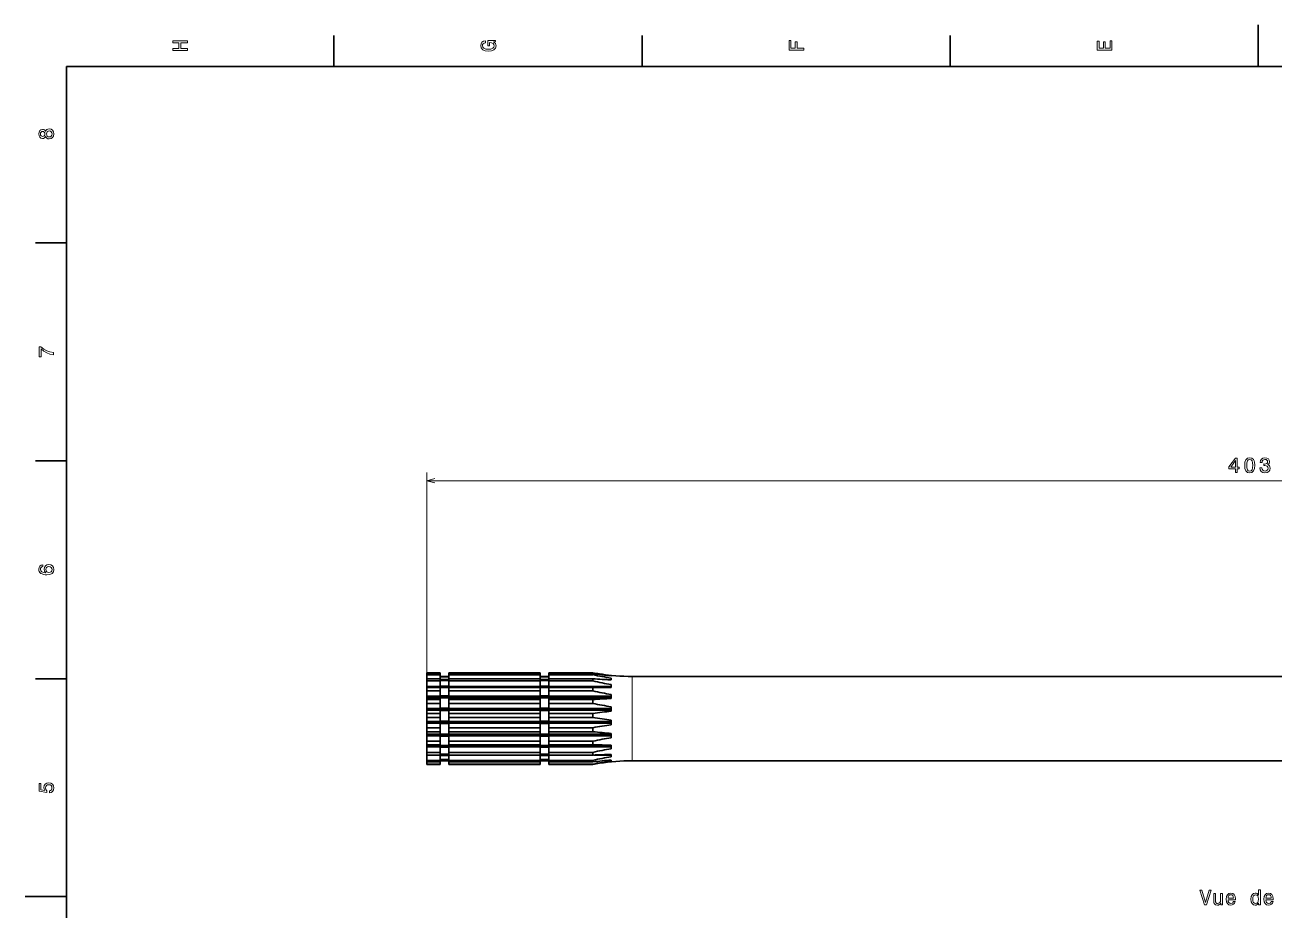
# Model space of a CAD drawing. Extents: x 0 to 594, y 0 to 420.
# Drawn here: x 0 to 301, y 206.8 to 420 of the extents above; entities that cross this region are included whole.
import ezdxf

# ---------------------------------------------------------------- set-up
doc = ezdxf.new("R2010")
doc.units = 0

msp = doc.modelspace()

# ---------------------------------------------------------------- linework, layer by layer
at = {"color": 7, "lineweight": 35, "ltscale": 0.25}
for p, q in [((297, 410), (297, 420)), ((10, 210), (0, 210))]:
    msp.add_line(p, q, dxfattribs=at)
at = {"color": 7, "lineweight": 35, "ltscale": 0.1875}
for p, q in [((74.400002, 410), (74.400002, 417.5)), ((148.600006, 410), (148.600006, 417.5)), ((222.800003, 410), (222.800003, 417.5)), ((10, 367.5), (2.5, 367.5)), ((10, 315), (2.5, 315)), ((10, 262.5), (2.5, 262.5))]:
    msp.add_line(p, q, dxfattribs=at)
at = {"color": 7, "lineweight": 35}
for p, q in [((584, 410), (10, 410)), ((10, 410), (10, 10)), ((124.082314, 263.927917), (102.035309, 263.927917)), ((102.035309, 263.707245), (124.082314, 263.707245)), ((124.082314, 263.467682), (102.035309, 263.467682)), ((102.035309, 262.493835), (124.082314, 262.493835)), ((124.082314, 261.971283), (102.035309, 261.971283)), ((451.140167, 263.041962), (146.214447, 263.041962)), ((141.197311, 260.637299), (96.777313, 260.637299)), ((102.035309, 260.339539), (124.082314, 260.339539)), ((124.082314, 259.585144), (102.035309, 259.585144)), ((141.197311, 258.259979), (96.777313, 258.259979)), ((141.197311, 257.871307), (96.777313, 257.871307)), ((102.035309, 257.455231), (124.082314, 257.455231)), ((124.082314, 256.542847), (102.035309, 256.542847)), ((141.197311, 255.356216), (96.777313, 255.356216)), ((141.197311, 254.914673), (96.777313, 254.914673)), ((102.035309, 254.12326), (124.082314, 254.12326)), ((124.082314, 253.142197), (102.035309, 253.142197)), ((141.197311, 252.210266), (96.777313, 252.210266)), ((141.197311, 251.759079), (96.777313, 251.759079)), ((102.035309, 250.6698), (124.082314, 250.6698)), ((141.197311, 249.130066), (96.777313, 249.130066)), ((141.197311, 248.713409), (96.777313, 248.713409)), ((124.082314, 249.71608), (102.035309, 249.71608)), ((102.035309, 247.432877), (124.082314, 247.432877)), ((141.197311, 246.41713), (96.777313, 246.41713)), ((141.197311, 246.075775), (96.777313, 246.075775)), ((124.082314, 246.599854), (102.035309, 246.599854)), ((102.035309, 244.72934), (124.082314, 244.72934)), ((124.082314, 244.098572), (102.035309, 244.098572)), ((102.035309, 242.823853), (124.082314, 242.823853)), ((124.082314, 242.457077), (102.035309, 242.457077)), ((102.035309, 241.902924), (124.082314, 241.902924)), ((124.082314, 241.836044), (102.035309, 241.836044)), ((451.140167, 242.72197), (146.214447, 242.72197))]:
    msp.add_line(p, q, dxfattribs=at)
at = {"color": 7, "lineweight": 13}
for p, q in [((96.777313, 250.713409), (96.777313, 312.204376)), ((96.777313, 310.204376), (500.577301, 310.204376)), ((146.214447, 263.041962), (146.214447, 242.745499))]:
    msp.add_line(p, q, dxfattribs=at)
at = {"color": 7, "lineweight": 35, "ltscale": 0.005517}
for p, q in [((96.777313, 263.927917), (96.777313, 263.707245)), ((99.952316, 263.927917), (99.952316, 263.707245)), ((102.035309, 263.927917), (102.035309, 263.707245)), ((124.082314, 263.927917), (124.082314, 263.707245)), ((126.165314, 263.927917), (126.165314, 263.707245))]:
    msp.add_line(p, q, dxfattribs=at)
at = {"color": 7, "lineweight": 35, "ltscale": 0.079375}
for p, q in [((99.952316, 263.927917), (96.777313, 263.927917)), ((96.777313, 263.707245), (99.952316, 263.707245)), ((99.952316, 263.467682), (96.777313, 263.467682)), ((96.777313, 262.493835), (99.952316, 262.493835)), ((99.952316, 261.971283), (96.777313, 261.971283)), ((96.777313, 260.339539), (99.952316, 260.339539)), ((99.952316, 259.585144), (96.777313, 259.585144)), ((96.777313, 257.455231), (99.952316, 257.455231)), ((99.952316, 256.542847), (96.777313, 256.542847)), ((96.777313, 254.12326), (99.952316, 254.12326)), ((99.952316, 253.142197), (96.777313, 253.142197)), ((96.777313, 250.6698), (99.952316, 250.6698)), ((99.952316, 249.71608), (96.777313, 249.71608)), ((96.777313, 247.432877), (99.952316, 247.432877)), ((99.952316, 246.599854), (96.777313, 246.599854)), ((96.777313, 244.72934), (99.952316, 244.72934)), ((99.952316, 244.098572), (96.777313, 244.098572)), ((96.777313, 242.823853), (99.952316, 242.823853)), ((99.952316, 242.457077), (96.777313, 242.457077)), ((96.777313, 241.902924), (99.952316, 241.902924)), ((99.952316, 241.836044), (96.777313, 241.836044))]:
    msp.add_line(p, q, dxfattribs=at)
at = {"color": 7, "lineweight": 35, "ltscale": 0.005989}
for p, q in [((96.777313, 263.707245), (96.777313, 263.467682)), ((99.952316, 263.707245), (99.952316, 263.467682)), ((102.035309, 263.707245), (102.035309, 263.467682)), ((124.082314, 263.707245), (124.082314, 263.467682)), ((126.165314, 263.707245), (126.165314, 263.467682)), ((136.752319, 263.707245), (136.752319, 263.467682))]:
    msp.add_line(p, q, dxfattribs=at)
at = {"color": 7, "lineweight": 35, "ltscale": 0.024346}
for p, q in [((96.777313, 263.467682), (96.777313, 262.493835)), ((99.952316, 263.467682), (99.952316, 262.493835)), ((102.035309, 263.467682), (102.035309, 262.493835)), ((124.082314, 263.467682), (124.082314, 262.493835)), ((126.165314, 263.467682), (126.165314, 262.493835))]:
    msp.add_line(p, q, dxfattribs=at)
at = {"color": 7, "lineweight": 35, "ltscale": 0.013064}
for p, q in [((96.777313, 262.493835), (96.777313, 261.971283)), ((99.952316, 262.493835), (99.952316, 261.971283)), ((102.035309, 262.493835), (102.035309, 261.971283)), ((124.082314, 262.493835), (124.082314, 261.971283)), ((126.165314, 262.493835), (126.165314, 261.971283)), ((136.752319, 262.493835), (136.752319, 261.971283))]:
    msp.add_line(p, q, dxfattribs=at)
at = {"color": 7, "lineweight": 35, "ltscale": 0.03335}
msp.add_line((96.777313, 261.971283), (96.777313, 260.637299), dxfattribs=at)
at = {"color": 7, "lineweight": 35, "ltscale": 0.052075}
for p, q in [((102.035309, 263.031036), (99.952316, 263.031036)), ((102.035309, 263.012207), (99.952316, 263.012207)), ((102.035309, 262.961517), (99.952316, 262.961517)), ((102.035309, 262.325439), (99.952316, 262.325439)), ((102.035316, 262.255463), (99.952316, 262.255463)), ((102.035309, 262.101776), (99.952316, 262.101776)), ((126.165314, 263.031036), (124.082314, 263.031036)), ((126.165314, 263.012207), (124.082314, 263.012207)), ((126.165314, 262.961517), (124.082314, 262.961517)), ((126.165314, 262.325439), (124.082314, 262.325439)), ((126.165314, 262.255463), (124.082314, 262.255463)), ((126.165314, 262.101776), (124.082314, 262.101776)), ((102.035309, 260.714294), (99.952316, 260.714294)), ((102.035309, 260.339539), (99.952316, 260.339539)), ((126.165314, 260.714294), (124.082314, 260.714294)), ((126.165314, 260.339539), (124.082314, 260.339539)), ((102.035309, 258.336487), (99.952316, 258.336487)), ((102.035309, 257.84729), (99.952316, 257.84729)), ((126.165314, 258.336487), (124.082314, 258.336487)), ((126.165314, 257.84729), (124.082314, 257.84729)), ((102.035309, 255.424713), (99.952316, 255.424713)), ((102.035309, 254.868988), (99.952316, 254.868988)), ((126.165314, 255.424713), (124.082314, 255.424713)), ((126.165314, 254.868988), (124.082314, 254.868988)), ((102.035309, 252.264069), (99.952316, 252.264069)), ((102.035309, 251.696213), (99.952316, 251.696213)), ((126.165314, 252.264069), (124.082314, 252.264069)), ((126.165314, 251.696213), (124.082314, 251.696213)), ((102.035309, 249.163895), (99.952316, 249.163895)), ((102.035309, 248.639496), (99.952316, 248.639496)), ((126.165314, 249.163895), (124.082314, 249.163895)), ((126.165314, 248.639496), (124.082314, 248.639496)), ((102.035309, 246.427673), (99.952316, 246.427673)), ((102.035309, 245.998062), (99.952316, 245.998062)), ((102.035309, 244.323242), (99.952316, 244.323242)), ((102.035316, 244.104385), (99.952316, 244.104385)), ((102.035309, 244.030472), (99.952316, 244.030472)), ((126.165314, 246.427673), (124.082314, 246.427673)), ((126.165314, 245.998062), (124.082314, 245.998062)), ((126.165314, 244.323242), (124.082314, 244.323242)), ((126.165314, 244.104385), (124.082314, 244.104385)), ((126.165314, 244.030472), (124.082314, 244.030472)), ((102.035309, 243.05661), (99.952316, 243.05661)), ((102.035316, 242.992203), (99.952316, 242.992203)), ((102.035309, 242.929337), (99.952316, 242.929337)), ((102.035309, 242.73291), (99.952316, 242.73291)), ((126.165314, 243.05661), (124.082314, 243.05661)), ((126.165314, 242.992203), (124.082314, 242.992203)), ((126.165314, 242.929337), (124.082314, 242.929337)), ((126.165314, 242.73291), (124.082314, 242.73291))]:
    msp.add_line(p, q, dxfattribs=at)
at = {"color": 7, "lineweight": 35, "ltscale": 0.031425}
for p, q in [((99.952316, 261.971283), (99.952316, 260.714294)), ((102.035309, 261.971283), (102.035309, 260.714294)), ((124.082314, 261.971283), (124.082314, 260.714294)), ((126.165314, 261.971283), (126.165314, 260.714294))]:
    msp.add_line(p, q, dxfattribs=at)
at = {"color": 7, "lineweight": 35, "ltscale": 0.264675}
for p, q in [((136.752319, 263.927917), (126.165314, 263.927917)), ((126.165314, 263.707245), (136.752319, 263.707245)), ((136.752319, 263.467682), (126.165314, 263.467682)), ((126.165314, 262.493835), (136.752319, 262.493835)), ((136.752319, 261.971283), (126.165314, 261.971283)), ((126.165314, 260.339539), (136.752319, 260.339539)), ((136.752319, 259.585144), (126.165314, 259.585144)), ((126.165314, 257.455231), (136.752319, 257.455231)), ((136.752319, 256.542847), (126.165314, 256.542847)), ((126.165314, 254.12326), (136.752319, 254.12326)), ((136.752319, 253.142197), (126.165314, 253.142197)), ((126.165314, 250.6698), (136.752319, 250.6698)), ((136.752319, 249.71608), (126.165314, 249.71608)), ((126.165314, 247.432877), (136.752319, 247.432877)), ((136.752319, 246.599854), (126.165314, 246.599854)), ((126.165314, 244.72934), (136.752319, 244.72934)), ((136.752319, 244.098572), (126.165314, 244.098572)), ((126.165314, 242.823853), (136.752319, 242.823853)), ((136.752319, 242.457077), (126.165314, 242.457077)), ((126.165314, 241.902924), (136.752319, 241.902924)), ((136.752319, 241.836044), (126.165314, 241.836044))]:
    msp.add_line(p, q, dxfattribs=at)
at = {"color": 7, "lineweight": 35, "ltscale": 0.020599}
msp.add_line((141.197311, 262.255463), (140.373367, 262.255463), dxfattribs=at)
at = {"color": 7, "lineweight": 35, "ltscale": 0.011682}
msp.add_line((140.734467, 263.220001), (141.197311, 263.28421), dxfattribs=at)
at = {"color": 7, "lineweight": 35, "ltscale": 0.002529}
msp.add_line((141.197311, 263.28421), (141.197311, 263.183044), dxfattribs=at)
at = {"color": 7, "lineweight": 35, "ltscale": 0.011163}
msp.add_line((141.197311, 262.664734), (141.197311, 262.218231), dxfattribs=at)
at = {"color": 7, "lineweight": 35, "ltscale": 0.007444}
msp.add_line((96.777313, 260.637299), (96.777313, 260.339539), dxfattribs=at)
at = {"color": 7, "lineweight": 35, "ltscale": 0.01886}
for p, q in [((96.777313, 260.339539), (96.777313, 259.585144)), ((99.952316, 260.339539), (99.952316, 259.585144)), ((102.035309, 260.339539), (102.035309, 259.585144)), ((124.082314, 260.339539), (124.082314, 259.585144)), ((126.165314, 260.339539), (126.165314, 259.585144)), ((136.752319, 260.339539), (136.752319, 259.585144))]:
    msp.add_line(p, q, dxfattribs=at)
at = {"color": 7, "lineweight": 35, "ltscale": 0.033129}
msp.add_line((96.777313, 259.585144), (96.777313, 258.259979), dxfattribs=at)
at = {"color": 7, "lineweight": 35, "ltscale": 0.031216}
for p, q in [((99.952316, 259.585144), (99.952316, 258.336487)), ((102.035309, 259.585144), (102.035309, 258.336487)), ((124.082314, 259.585144), (124.082314, 258.336487)), ((126.165314, 259.585144), (126.165314, 258.336487))]:
    msp.add_line(p, q, dxfattribs=at)
at = {"color": 7, "lineweight": 35, "ltscale": 0.111125}
msp.add_line((136.752319, 260.339539), (141.197311, 260.339539), dxfattribs=at)
at = {"color": 7, "lineweight": 35, "ltscale": 0.018703}
msp.add_line((141.197311, 261.087677), (141.197311, 260.339539), dxfattribs=at)
at = {"color": 7, "lineweight": 35, "ltscale": 0.009717}
msp.add_line((96.777313, 258.259979), (96.777313, 257.871307), dxfattribs=at)
at = {"color": 7, "lineweight": 35, "ltscale": 0.010402}
msp.add_line((96.777313, 257.871307), (96.777313, 257.455231), dxfattribs=at)
at = {"color": 7, "lineweight": 35, "ltscale": 0.02281}
for p, q in [((96.777313, 257.455231), (96.777313, 256.542847)), ((99.952316, 257.455231), (99.952316, 256.542847)), ((102.035309, 257.455231), (102.035309, 256.542847)), ((124.082314, 257.455231), (124.082314, 256.542847)), ((126.165314, 257.455231), (126.165314, 256.542847)), ((136.752319, 257.455231), (136.752319, 256.542847))]:
    msp.add_line(p, q, dxfattribs=at)
at = {"color": 7, "lineweight": 35, "ltscale": 0.029666}
msp.add_line((96.777313, 256.542847), (96.777313, 255.356216), dxfattribs=at)
at = {"color": 7, "lineweight": 35, "ltscale": 0.009801}
for p, q in [((99.952316, 257.84729), (99.952316, 257.455231)), ((102.035309, 257.84729), (102.035309, 257.455231)), ((124.082314, 257.84729), (124.082314, 257.455231)), ((126.165314, 257.84729), (126.165314, 257.455231))]:
    msp.add_line(p, q, dxfattribs=at)
at = {"color": 7, "lineweight": 35, "ltscale": 0.027953}
for p, q in [((99.952316, 256.542847), (99.952316, 255.424713)), ((102.035309, 256.542847), (102.035309, 255.424713)), ((124.082314, 256.542847), (124.082314, 255.424713)), ((126.165314, 256.542847), (126.165314, 255.424713))]:
    msp.add_line(p, q, dxfattribs=at)
at = {"color": 7, "lineweight": 35, "ltscale": 0.024413}
msp.add_line((141.197311, 258.707367), (141.197311, 257.730835), dxfattribs=at)
at = {"color": 7, "lineweight": 35, "ltscale": 0.011039}
msp.add_line((96.777313, 255.356216), (96.777313, 254.914673), dxfattribs=at)
at = {"color": 7, "lineweight": 35, "ltscale": 0.019785}
msp.add_line((96.777313, 254.914673), (96.777313, 254.12326), dxfattribs=at)
at = {"color": 7, "lineweight": 35, "ltscale": 0.024527}
for p, q in [((96.777313, 254.12326), (96.777313, 253.142197)), ((99.952316, 254.12326), (99.952316, 253.142197)), ((102.035309, 254.12326), (102.035309, 253.142197)), ((124.082314, 254.12326), (124.082314, 253.142197)), ((126.165314, 254.12326), (126.165314, 253.142197)), ((136.752319, 254.12326), (136.752319, 253.142197))]:
    msp.add_line(p, q, dxfattribs=at)
at = {"color": 7, "lineweight": 35, "ltscale": 0.023298}
msp.add_line((96.777313, 253.142197), (96.777313, 252.210266), dxfattribs=at)
at = {"color": 7, "lineweight": 35, "ltscale": 0.018643}
for p, q in [((99.952316, 254.868988), (99.952316, 254.12326)), ((102.035309, 254.868988), (102.035309, 254.12326)), ((124.082314, 254.868988), (124.082314, 254.12326)), ((126.165314, 254.868988), (126.165314, 254.12326))]:
    msp.add_line(p, q, dxfattribs=at)
at = {"color": 7, "lineweight": 35, "ltscale": 0.021953}
for p, q in [((99.952316, 253.142197), (99.952316, 252.264069)), ((102.035309, 253.142197), (102.035309, 252.264069)), ((124.082314, 253.142197), (124.082314, 252.264069)), ((126.165314, 253.142197), (126.165314, 252.264069))]:
    msp.add_line(p, q, dxfattribs=at)
at = {"color": 7, "lineweight": 35, "ltscale": 0.027734}
msp.add_line((141.197311, 255.756851), (141.197311, 254.647476), dxfattribs=at)
at = {"color": 7, "lineweight": 35, "ltscale": 0.01128}
msp.add_line((96.777313, 252.210266), (96.777313, 251.759079), dxfattribs=at)
at = {"color": 7, "lineweight": 35, "ltscale": 0.027232}
msp.add_line((96.777313, 251.759079), (96.777313, 250.6698), dxfattribs=at)
at = {"color": 7, "lineweight": 35, "ltscale": 0.023843}
for p, q in [((96.777313, 250.6698), (96.777313, 249.71608)), ((99.952316, 250.6698), (99.952316, 249.71608)), ((102.035309, 250.6698), (102.035309, 249.71608)), ((124.082314, 250.6698), (124.082314, 249.71608)), ((126.165314, 250.6698), (126.165314, 249.71608)), ((136.752319, 250.6698), (136.752319, 249.71608))]:
    msp.add_line(p, q, dxfattribs=at)
at = {"color": 7, "lineweight": 35, "ltscale": 0.02566}
for p, q in [((99.952316, 251.696213), (99.952316, 250.6698)), ((102.035309, 251.696213), (102.035309, 250.6698)), ((124.082314, 251.696213), (124.082314, 250.6698)), ((126.165314, 251.696213), (126.165314, 250.6698))]:
    msp.add_line(p, q, dxfattribs=at)
at = {"color": 7, "lineweight": 35, "ltscale": 0.02834}
msp.add_line((141.197311, 252.524902), (141.197311, 251.391312), dxfattribs=at)
at = {"color": 7, "lineweight": 35, "ltscale": 0.01465}
msp.add_line((96.777313, 249.71608), (96.777313, 249.130066), dxfattribs=at)
at = {"color": 7, "lineweight": 35, "ltscale": 0.010416}
msp.add_line((96.777313, 249.130066), (96.777313, 248.713409), dxfattribs=at)
at = {"color": 7, "lineweight": 35, "ltscale": 0.032013}
for p, q in [((96.777313, 248.713409), (96.777313, 247.432877)), ((96.777313, 244.104385), (96.777313, 242.823853))]:
    msp.add_line(p, q, dxfattribs=at)
at = {"color": 7, "lineweight": 35, "ltscale": 0.020826}
for p, q in [((96.777313, 247.432877), (96.777313, 246.599854)), ((99.952316, 247.432877), (99.952316, 246.599854)), ((102.035309, 247.432877), (102.035309, 246.599854)), ((124.082314, 247.432877), (124.082314, 246.599854)), ((126.165314, 247.432877), (126.165314, 246.599854)), ((136.752319, 247.432877), (136.752319, 246.599854))]:
    msp.add_line(p, q, dxfattribs=at)
at = {"color": 7, "lineweight": 35, "ltscale": 0.013805}
for p, q in [((99.952316, 249.71608), (99.952316, 249.163895)), ((102.035309, 249.71608), (102.035309, 249.163895)), ((124.082314, 249.71608), (124.082314, 249.163895)), ((126.165314, 249.71608), (126.165314, 249.163895))]:
    msp.add_line(p, q, dxfattribs=at)
at = {"color": 7, "lineweight": 35, "ltscale": 0.030165}
for p, q in [((99.952316, 248.639496), (99.952316, 247.432877)), ((102.035309, 248.639496), (102.035309, 247.432877)), ((124.082314, 248.639496), (124.082314, 247.432877)), ((126.165314, 248.639496), (126.165314, 247.432877)), ((99.952316, 244.030472), (99.952316, 242.823853)), ((102.035309, 244.030472), (102.035309, 242.823853)), ((124.082314, 244.030472), (124.082314, 242.823853)), ((126.165314, 244.030472), (126.165314, 242.823853))]:
    msp.add_line(p, q, dxfattribs=at)
at = {"color": 7, "lineweight": 35, "ltscale": 0.026171}
msp.add_line((141.197311, 249.327911), (141.197311, 248.281067), dxfattribs=at)
at = {"color": 7, "lineweight": 35, "ltscale": 0.004568}
msp.add_line((96.777313, 246.599854), (96.777313, 246.41713), dxfattribs=at)
at = {"color": 7, "lineweight": 35, "ltscale": 0.008534}
msp.add_line((96.777313, 246.41713), (96.777313, 246.075775), dxfattribs=at)
at = {"color": 7, "lineweight": 35, "ltscale": 0.033661}
msp.add_line((96.777313, 246.075775), (96.777313, 244.72934), dxfattribs=at)
at = {"color": 7, "lineweight": 35, "ltscale": 0.015769}
for p, q in [((96.777313, 244.72934), (96.777313, 244.098572)), ((99.952316, 244.72934), (99.952316, 244.098572)), ((102.035309, 244.72934), (102.035309, 244.098572)), ((124.082314, 244.72934), (124.082314, 244.098572)), ((126.165314, 244.72934), (126.165314, 244.098572)), ((136.752319, 244.72934), (136.752319, 244.098572))]:
    msp.add_line(p, q, dxfattribs=at)
at = {"color": 7, "lineweight": 35, "ltscale": 0.004305}
for p, q in [((99.952316, 246.599854), (99.952316, 246.427673)), ((102.035309, 246.599854), (102.035309, 246.427673)), ((124.082314, 246.599854), (124.082314, 246.427673)), ((126.165314, 246.599854), (126.165314, 246.427673))]:
    msp.add_line(p, q, dxfattribs=at)
at = {"color": 7, "lineweight": 35, "ltscale": 0.031718}
for p, q in [((99.952316, 245.998062), (99.952316, 244.72934)), ((102.035309, 245.998062), (102.035309, 244.72934)), ((124.082314, 245.998062), (124.082314, 244.72934)), ((126.165314, 245.998062), (126.165314, 244.72934))]:
    msp.add_line(p, q, dxfattribs=at)
at = {"color": 7, "lineweight": 35, "ltscale": 0.108096}
msp.add_line((141.197311, 244.104385), (136.873489, 244.104385), dxfattribs=at)
at = {"color": 7, "lineweight": 35, "ltscale": 0.021441}
msp.add_line((141.197311, 246.478821), (141.197311, 245.621201), dxfattribs=at)
at = {"color": 7, "lineweight": 35, "ltscale": 0.014611}
msp.add_line((141.197311, 244.256516), (141.197311, 243.672058), dxfattribs=at)
at = {"color": 7, "lineweight": 35, "ltscale": 0.009169}
for p, q in [((96.777313, 242.823853), (96.777313, 242.457077)), ((99.952316, 242.823853), (99.952316, 242.457077)), ((102.035309, 242.823853), (102.035309, 242.457077)), ((124.082314, 242.823853), (124.082314, 242.457077)), ((126.165314, 242.823853), (126.165314, 242.457077)), ((136.752319, 242.823853), (136.752319, 242.457077))]:
    msp.add_line(p, q, dxfattribs=at)
at = {"color": 7, "lineweight": 35, "ltscale": 0.013854}
for p, q in [((96.777313, 242.457077), (96.777313, 241.902924)), ((99.952316, 242.457077), (99.952316, 241.902924)), ((102.035309, 242.457077), (102.035309, 241.902924)), ((124.082314, 242.457077), (124.082314, 241.902924)), ((126.165314, 242.457077), (126.165314, 241.902924))]:
    msp.add_line(p, q, dxfattribs=at)
at = {"color": 7, "lineweight": 35, "ltscale": 0.001109}
for p, q in [((96.777313, 241.902924), (96.777313, 241.858566)), ((99.952316, 241.902924), (99.952316, 241.858566)), ((102.035309, 241.902924), (102.035309, 241.858566)), ((124.082314, 241.902924), (124.082314, 241.858566)), ((126.165314, 241.902924), (126.165314, 241.858566)), ((136.752319, 241.902924), (136.752319, 241.858566))]:
    msp.add_line(p, q, dxfattribs=at)
at = {"color": 7, "lineweight": 35, "ltscale": 0.000563}
for p, q in [((96.777313, 241.858566), (96.777313, 241.836044)), ((99.952316, 241.858566), (99.952316, 241.836044)), ((102.035309, 241.858566), (102.035309, 241.836044)), ((124.082314, 241.858566), (124.082314, 241.836044)), ((126.165314, 241.858566), (126.165314, 241.836044)), ((136.752319, 241.858566), (136.752319, 241.836044))]:
    msp.add_line(p, q, dxfattribs=at)
at = {"color": 7, "lineweight": 35, "ltscale": 0.006352}
msp.add_line((141.197311, 242.878525), (141.197311, 242.624435), dxfattribs=at)
at = {"color": 7, "lineweight": 13, "ltscale": 0.000588}
msp.add_line((146.214447, 242.745499), (146.214447, 242.72197), dxfattribs=at)
at = {"color": 7, "lineweight": 13}
for points in [[(39.133213, 413.829987), (39.133213, 414.299011), (37.48912, 414.299011), (37.48912, 415.701019), (39.133213, 415.701019), (39.133213, 416.164978), (35.633213, 416.164978), (35.633213, 415.701019), (37.060448, 415.701019), (37.060448, 414.299011), (35.633213, 414.299011), (35.633213, 413.829987)], [(112.864197, 415.922913), (113.333214, 416.008667), (113.333214, 416.260803), (111.442001, 416.260803), (111.442001, 414.984863), (111.870674, 414.984863), (111.870674, 415.771606), (111.90094, 415.771606), (112.364914, 415.71109), (112.707855, 415.549713), (112.924713, 415.302612), (112.995316, 414.994965), (112.904541, 414.652039), (112.632202, 414.384735), (112.183357, 414.213257), (111.568085, 414.15274), (110.957855, 414.208221), (110.509003, 414.3797), (110.236671, 414.652039), (110.140854, 415.020172), (110.191284, 415.272339), (110.332497, 415.479126), (110.569527, 415.630402), (110.887245, 415.716156), (110.887245, 416.215424), (110.403099, 416.08429), (110.039986, 415.837189), (109.818085, 415.489197), (109.737396, 415.050446), (109.863472, 414.475525), (110.231628, 414.041779), (110.8116, 413.764404), (111.583214, 413.668579), (112.359871, 413.764404), (112.939842, 414.041779), (113.307999, 414.450287), (113.429039, 414.964691), (113.388687, 415.252167), (113.287827, 415.509369), (113.111313, 415.731262)], [(187.533203, 413.966156), (187.533203, 414.43515), (185.924408, 414.43515), (185.924408, 415.907776), (185.505829, 415.907776), (185.505829, 414.43515), (184.456833, 414.43515), (184.456833, 416.245697), (184.033203, 416.245697), (184.033203, 413.966156)], [(261.733215, 413.940918), (261.733215, 416.159943), (261.30957, 416.159943), (261.30957, 414.404907), (260.12442, 414.404907), (260.12442, 415.968292), (259.705841, 415.968292), (259.705841, 414.404907), (258.65686, 414.404907), (258.65686, 416.119598), (258.233215, 416.119598), (258.233215, 413.940918)], [(4.947046, 393.124634), (5.088257, 392.867432), (5.284943, 392.690918), (5.532061, 392.579987), (5.829611, 392.544678), (6.278458, 392.625366), (6.626441, 392.857361), (6.848343, 393.235596), (6.934078, 393.75), (6.848343, 394.259369), (6.626441, 394.637604), (6.278459, 394.869598), (5.829611, 394.955353), (5.532061, 394.914978), (5.284943, 394.809082), (5.088257, 394.627533), (4.947046, 394.375366), (4.826009, 394.577087), (4.659582, 394.718292), (4.457853, 394.804047), (4.210735, 394.83429), (3.852666, 394.753601), (3.565202, 394.541779), (3.378602, 394.198853), (3.307997, 393.75), (3.378602, 393.296112), (3.565202, 392.953186), (3.852666, 392.736328), (4.210735, 392.660675), (4.457853, 392.685883), (4.659582, 392.771606)], [(4.251081, 393.139771), (4.029179, 393.180115), (3.857709, 393.301147), (3.751801, 393.492798), (3.711455, 393.75), (3.751801, 394.002167), (3.857709, 394.193817), (4.029179, 394.31485), (4.251081, 394.360229), (4.478026, 394.31485), (4.654539, 394.193817), (4.770533, 394.002167), (4.805836, 393.75), (4.76549, 393.492798), (4.654539, 393.301147), (4.478026, 393.180115)], [(5.819525, 393.028839), (5.552234, 393.074219), (5.350504, 393.220459), (5.21938, 393.447418), (5.173992, 393.75), (5.21938, 394.047546), (5.350504, 394.274506), (5.552234, 394.420746), (5.819525, 394.471191), (6.106988, 394.420746), (6.323847, 394.274506), (6.465058, 394.047546), (6.510447, 393.75), (6.465058, 393.447418), (6.323847, 393.220459), (6.106988, 393.074219)], [(6.833213, 340.549011), (6.833213, 341.05835), (6.001081, 341.224792), (5.224424, 341.517303), (4.503242, 341.930847), (3.82745, 342.470459), (3.408862, 342.470459), (3.408862, 340.069885), (3.867795, 340.069885), (3.867795, 341.986328), (4.548631, 341.431549), (5.259727, 341.01297), (6.016211, 340.720459)], [(291.482666, 312.204376), (291.936523, 312.204376), (291.936523, 313.071808), (292.435822, 313.071808), (292.435822, 313.475281), (291.936523, 313.475281), (291.936523, 315.628723), (291.4776, 315.628723), (289.944458, 313.515625), (289.944458, 313.071808), (291.482666, 313.071808)], [(290.368103, 313.475281), (291.482666, 315.043701), (291.482666, 313.475281)], [(293.725891, 313.914032), (293.801514, 313.122253), (294.038574, 312.557404), (294.416809, 312.214478), (294.941284, 312.103516), (295.460754, 312.214478), (295.838989, 312.557404), (296.070984, 313.122253), (296.151672, 313.914032), (296.070984, 314.700775), (295.975159, 315.013458), (295.838989, 315.27066), (295.460754, 315.613586), (294.941284, 315.729584), (294.416809, 315.613586), (294.038574, 315.265625), (293.801514, 314.700775)], [(294.210022, 313.914032), (294.250366, 314.524261), (294.376465, 314.963013), (294.603394, 315.220215), (294.941284, 315.311005), (295.274139, 315.220215), (295.501099, 314.963013), (295.627167, 314.524261), (295.667511, 313.914032), (295.627167, 313.298767), (295.501099, 312.859985), (295.274139, 312.602783), (294.941284, 312.517059), (294.603394, 312.602783), (294.376465, 312.859985), (294.250366, 313.298767)], [(297.406433, 313.303802), (297.406433, 313.268494), (297.487122, 312.784363), (297.724121, 312.421234), (298.097351, 312.18924), (298.591583, 312.103516), (299.116089, 312.18924), (299.50946, 312.411133), (299.761597, 312.76416), (299.852386, 313.218079), (299.812042, 313.515625), (299.701111, 313.75769), (299.519531, 313.944275), (299.277466, 314.080444), (299.605286, 314.352783), (299.721252, 314.786499), (299.64563, 315.179871), (299.428772, 315.477417), (299.075745, 315.664032), (298.591583, 315.729584), (298.137695, 315.648895), (297.789703, 315.427002), (297.562744, 315.073975), (297.487122, 314.60495), (297.487122, 314.569641), (297.935974, 314.569641), (297.976318, 314.892426), (298.107422, 315.12439), (298.319244, 315.265625), (298.616791, 315.31604), (298.879028, 315.275696), (299.070679, 315.1698), (299.186676, 314.998322), (299.232056, 314.766327), (299.186676, 314.519226), (299.065643, 314.352783), (298.853821, 314.251923), (298.566345, 314.22168), (298.36969, 314.226715), (298.36969, 313.828308), (298.616791, 313.838379), (298.934509, 313.792999), (299.17157, 313.671967), (299.312744, 313.475281), (299.36319, 313.218079), (299.307739, 312.925568), (299.161469, 312.70871), (298.929474, 312.57254), (298.621826, 312.52713), (298.304108, 312.577576), (298.072144, 312.728882), (297.925873, 312.970947), (297.870392, 313.303802)], [(4.276297, 289.960388), (3.867795, 289.864563), (3.565202, 289.64267), (3.373559, 289.299713), (3.307997, 288.855927), (3.3433, 288.55835), (3.439121, 288.301147), (3.595461, 288.074219), (3.817363, 287.882568), (4.094741, 287.731262), (4.432637, 287.620331), (4.831052, 287.549713), (5.279899, 287.529541), (5.996037, 287.610229), (6.51549, 287.857361), (6.82817, 288.255768), (6.934078, 288.800446), (6.8433, 289.289642), (6.606268, 289.662842), (6.233069, 289.904907), (5.759006, 289.990631), (5.279899, 289.904907), (4.911744, 289.672913), (4.679755, 289.31485), (4.599063, 288.871033), (4.699928, 288.391937), (4.987392, 288.033875), (4.432637, 288.109528), (4.034222, 288.270905), (3.79719, 288.518005), (3.716499, 288.860962), (3.756845, 289.113129), (3.862752, 289.304749), (4.039265, 289.430847), (4.276297, 289.496399)], [(5.764049, 289.501434), (6.081772, 289.445984), (6.323847, 289.304749), (6.485231, 289.07782), (6.535663, 288.79541), (6.48523, 288.497833), (6.328891, 288.270905), (6.086816, 288.124634), (5.769093, 288.079254), (5.456412, 288.1297), (5.21938, 288.270905), (5.068084, 288.502899), (5.012608, 288.815582), (5.068084, 289.087891), (5.214337, 289.304749), (5.451369, 289.445984)], [(5.920389, 234.999283), (6.333934, 235.110229), (6.656701, 235.357361), (6.858429, 235.720474), (6.934078, 236.184448), (6.8433, 236.693817), (6.596182, 237.092224), (6.20281, 237.344391), (5.698487, 237.440201), (5.229467, 237.354477), (4.861311, 237.112396), (4.624279, 236.734161), (4.538545, 236.244965), (4.599063, 235.866714), (4.76549, 235.574219), (3.822406, 235.715424), (3.822406, 237.248566), (3.408862, 237.248566), (3.408862, 235.377533), (5.26477, 235.100143), (5.26477, 235.503601), (5.027738, 235.796112), (4.942003, 236.169312), (4.997478, 236.492081), (5.158862, 236.739197), (5.40598, 236.895538), (5.723703, 236.951019), (6.041427, 236.895538), (6.288545, 236.734161), (6.444885, 236.487045), (6.50036, 236.169312), (6.465058, 235.902023), (6.349063, 235.695251), (6.167507, 235.543961), (5.920389, 235.468307)], [(285.172852, 211.530396), (284.295319, 208.549835), (283.392578, 211.530396), (282.913483, 211.530396), (284.043152, 208.025345), (284.547485, 208.025345), (285.651947, 211.530396)], [(288.375305, 210.733551), (287.931488, 210.733551), (287.931488, 209.170151), (287.881073, 208.807053), (287.734802, 208.5448), (287.507874, 208.383408), (287.210297, 208.332977), (286.973267, 208.373322), (286.821991, 208.49437), (286.736237, 208.701141), (286.716064, 208.993637), (286.716064, 210.733551), (286.272278, 210.733551), (286.272278, 208.953293), (286.287415, 208.59523), (286.383209, 208.297684), (286.67572, 208.025345), (287.144745, 207.92952), (287.396912, 207.964828), (287.61377, 208.055603), (287.800354, 208.211945), (287.95166, 208.438889), (287.95166, 208.025345), (288.375305, 208.025345)], [(289.711761, 209.250854), (291.486969, 209.250854), (291.492004, 209.457626), (291.411316, 210.037598), (291.189423, 210.471313), (290.836395, 210.733551), (290.367371, 210.829376), (289.908447, 210.728516), (289.55542, 210.446091), (289.328461, 209.987167), (289.247772, 209.381973), (289.323425, 208.761658), (289.550354, 208.30777), (289.898346, 208.025345), (290.352234, 207.92952), (290.745605, 207.995087), (291.06839, 208.16655), (291.30542, 208.438889), (291.441589, 208.802002), (291.002808, 208.802002), (290.912048, 208.600266), (290.780914, 208.448975), (290.407715, 208.327942), (290.120239, 208.383408), (289.903381, 208.559921), (289.762177, 208.847397), (289.711761, 209.235718)], [(297.059723, 208.443939), (297.059723, 208.025345), (297.50354, 208.025345), (297.50354, 211.646378), (297.064789, 211.646378), (297.064789, 210.320007), (296.726868, 210.703293), (296.520111, 210.794083), (296.283081, 210.829376), (295.854401, 210.728516), (295.521545, 210.446091), (295.304688, 209.992203), (295.229034, 209.381973), (295.304688, 208.771744), (295.521545, 208.312805), (295.854401, 208.025345), (296.283081, 207.92952), (296.520111, 207.964828), (296.731934, 208.055603)], [(298.819824, 209.250854), (300.595032, 209.250854), (300.600067, 209.457626), (300.519379, 210.037598), (300.297485, 210.471313), (299.944458, 210.733551), (299.475433, 210.829376), (299.01651, 210.728516), (298.663483, 210.446091), (298.436523, 209.987167), (298.355835, 209.381973), (298.431488, 208.761658), (298.658447, 208.30777), (299.006409, 208.025345), (299.460297, 207.92952), (299.853699, 207.995087), (300.176453, 208.16655), (300.413483, 208.438889), (300.549652, 208.802002), (300.110901, 208.802002), (300.020111, 208.600266), (299.888977, 208.448975), (299.515778, 208.327942), (299.228333, 208.383408), (299.011475, 208.559921), (298.870239, 208.847397), (298.819824, 209.235718)], [(289.711761, 209.624054), (289.767212, 209.972031), (289.903381, 210.229233), (290.110168, 210.385574), (290.382507, 210.441055), (290.64978, 210.385574), (290.856567, 210.229233), (290.982635, 209.972031), (291.028046, 209.624054)], [(296.358734, 210.430969), (296.651245, 210.360352), (296.873138, 210.163666), (297.004272, 209.835861), (297.054688, 209.381973), (297.004272, 208.923035), (296.873138, 208.59523), (296.651245, 208.393494), (296.358734, 208.327942), (296.08136, 208.393494), (295.869537, 208.59523), (295.728333, 208.928085), (295.682922, 209.381973), (295.728333, 209.830826), (295.869537, 210.15863), (296.08136, 210.360352)], [(298.819824, 209.624054), (298.875305, 209.972031), (299.011475, 210.229233), (299.218231, 210.385574), (299.49057, 210.441055), (299.757874, 210.385574), (299.96463, 210.229233), (300.090698, 209.972031), (300.136108, 209.624054)]]:
    msp.add_lwpolyline(points, close=True, dxfattribs=at)
msp.add_lwpolyline([(98.709167, 310.722015), (96.777313, 310.204376), (98.709167, 309.686737)], dxfattribs=at)
at = {"color": 7, "lineweight": 35}
for centre, radius, start, end in [((146.79213, 388.353027), 126.258934, 265.439159, 267.46026), ((147.357712, 321.075256), 58.123075, 259.486663, 261.076287), ((146.867218, 330.315491), 67.371667, 261.365231, 265.172345), ((147.010101, 307.505859), 45.216679, 256.88794, 262.613906), ((147.062592, 302.174225), 41.503496, 255.616159, 261.875679), ((146.214447, 313.84198), 50.800004, 261.084627, 269.999997), ((146.741302, 317.039001), 54.039995, 261.058105, 264.111644), ((147.058105, 300.039154), 41.745654, 255.707717, 261.92933), ((146.783386, 131.735748), 126.118927, 92.538579, 94.56192), ((146.998108, 301.481262), 46.091249, 257.156325, 262.769846), ((146.863251, 187.548203), 67.338269, 94.826679, 98.635684), ((146.905121, 309.891602), 57.650198, 259.856743, 264.317943), ((146.959961, 201.881195), 49.844665, 96.638967, 101.817077), ((146.813904, 339.227448), 90.074943, 263.586539, 266.425008), ((147.038025, 205.643341), 43.036323, 97.800085, 103.827427), ((146.753525, 532.024902), 285.600196, 267.993192, 268.88527), ((146.775772, 24.765381), 219.562055, 91.455885, 92.61658), ((147.068085, 204.87944), 41.163003, 98.199727, 104.513335), ((147.357712, 184.68869), 58.123075, 98.923713, 100.513337), ((146.830032, 159.878632), 83.190957, 93.882378, 96.957862), ((146.962067, 193.10144), 49.857704, 96.63967, 101.816421), ((147.038971, 201.029358), 43.041355, 97.800447, 103.827085), ((146.214447, 191.921967), 50.800004, 90.000003, 98.915373)]:
    msp.add_arc(centre, radius, start, end, dxfattribs=at)

doc.saveas('drawing.dxf')
